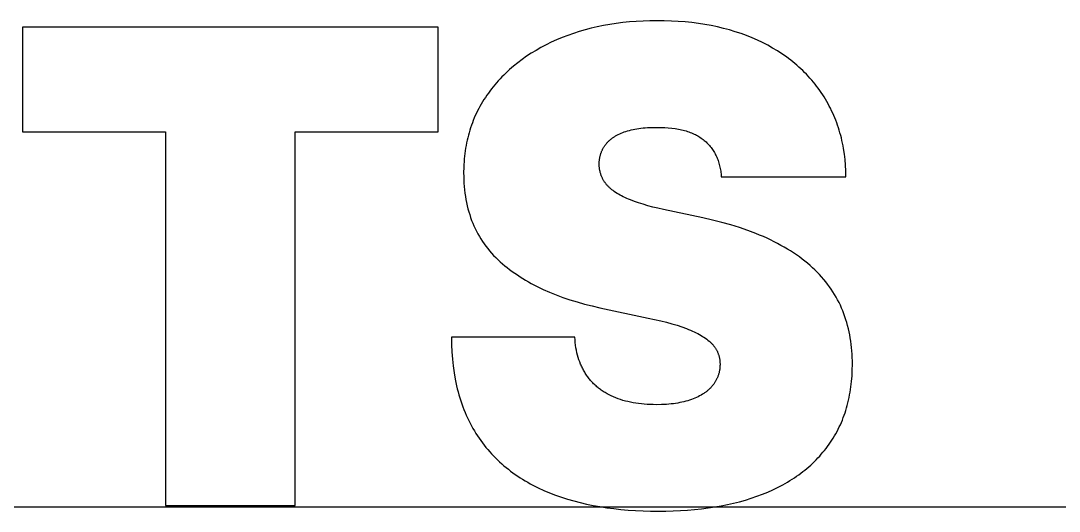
# Model space of a CAD drawing. Extents: x -541 to -365, y -48 to 48.
# Drawn here: x -500.57 to -452.85, y -48.21 to -25.65 of the extents above; entities that cross this region are included whole.
import ezdxf

# ---------------------------------------------------------------- set-up
doc = ezdxf.new("R2010")
doc.units = 0
doc.layers.add('DEFAULT', color=7, linetype='CONTINUOUS')

msp = doc.modelspace()

# ---------------------------------------------------------------- linework, layer by layer
at = {"layer": 'DEFAULT'}
for p, q in [((-472.907, -25.736), (-473.207, -25.774)), ((-472.602, -25.706), (-472.907, -25.736)), ((-472.292, -25.681), (-472.602, -25.706)), ((-471.977, -25.664), (-472.292, -25.681)), ((-471.658, -25.654), (-471.977, -25.664)), ((-471.333, -25.651), (-471.658, -25.654)), ((-471.002, -25.654), (-471.333, -25.651)), ((-470.677, -25.665), (-471.002, -25.654)), ((-470.357, -25.682), (-470.677, -25.665)), ((-470.043, -25.706), (-470.357, -25.682)), ((-469.734, -25.738), (-470.043, -25.706)), ((-469.432, -25.776), (-469.734, -25.738)), ((-481.395, -25.946), (-500.501, -25.946)), ((-500.501, -25.946), (-500.501, -30.759)), ((-481.395, -30.759), (-481.395, -25.946)), ((-475.176, -26.231), (-475.438, -26.323)), ((-474.909, -26.145), (-475.176, -26.231)), ((-474.637, -26.066), (-474.909, -26.145)), ((-474.361, -25.994), (-474.637, -26.066)), ((-474.08, -25.929), (-474.361, -25.994)), ((-473.794, -25.87), (-474.08, -25.929)), ((-473.503, -25.819), (-473.794, -25.87)), ((-473.207, -25.774), (-473.503, -25.819)), ((-469.135, -25.822), (-469.432, -25.776)), ((-468.844, -25.874), (-469.135, -25.822)), ((-468.558, -25.933), (-468.844, -25.874)), ((-468.278, -26), (-468.558, -25.933)), ((-468.004, -26.073), (-468.278, -26)), ((-467.736, -26.153), (-468.004, -26.073)), ((-467.473, -26.24), (-467.736, -26.153)), ((-467.216, -26.335), (-467.473, -26.24)), ((-476.194, -26.642), (-476.434, -26.76)), ((-475.947, -26.529), (-476.194, -26.642)), ((-475.695, -26.423), (-475.947, -26.529)), ((-475.438, -26.323), (-475.695, -26.423)), ((-466.965, -26.436), (-467.216, -26.335)), ((-466.719, -26.544), (-466.965, -26.436)), ((-466.48, -26.658), (-466.719, -26.544)), ((-466.248, -26.779), (-466.48, -26.658)), ((-477.113, -27.146), (-477.326, -27.286)), ((-476.894, -27.012), (-477.113, -27.146)), ((-476.667, -26.883), (-476.894, -27.012)), ((-476.434, -26.76), (-476.667, -26.883)), ((-466.022, -26.904), (-466.248, -26.779)), ((-465.804, -27.036), (-466.022, -26.904)), ((-465.592, -27.173), (-465.804, -27.036)), ((-465.388, -27.316), (-465.592, -27.173)), ((-477.732, -27.581), (-477.925, -27.737)), ((-477.533, -27.431), (-477.732, -27.581)), ((-477.326, -27.286), (-477.533, -27.431)), ((-465.288, -27.389), (-465.388, -27.316)), ((-465.19, -27.464), (-465.288, -27.389)), ((-465.094, -27.54), (-465.19, -27.464)), ((-464.999, -27.618), (-465.094, -27.54)), ((-464.906, -27.697), (-464.999, -27.618)), ((-478.377, -28.151), (-478.463, -28.237)), ((-478.29, -28.065), (-478.377, -28.151)), ((-478.201, -27.981), (-478.29, -28.065)), ((-478.111, -27.898), (-478.201, -27.981)), ((-477.925, -27.737), (-478.111, -27.898)), ((-464.815, -27.778), (-464.906, -27.697)), ((-464.726, -27.86), (-464.815, -27.778)), ((-464.638, -27.943), (-464.726, -27.86)), ((-464.552, -28.028), (-464.638, -27.943)), ((-464.468, -28.114), (-464.552, -28.028)), ((-464.386, -28.202), (-464.468, -28.114)), ((-478.787, -28.598), (-478.864, -28.691)), ((-478.709, -28.506), (-478.787, -28.598)), ((-478.628, -28.415), (-478.709, -28.506)), ((-478.546, -28.325), (-478.628, -28.415)), ((-478.463, -28.237), (-478.546, -28.325)), ((-464.305, -28.291), (-464.386, -28.202)), ((-464.226, -28.381), (-464.305, -28.291)), ((-464.149, -28.473), (-464.226, -28.381)), ((-464.073, -28.566), (-464.149, -28.473)), ((-464, -28.661), (-464.073, -28.566)), ((-479.155, -29.079), (-479.223, -29.179)), ((-479.085, -28.98), (-479.155, -29.079)), ((-479.013, -28.883), (-479.085, -28.98)), ((-478.939, -28.786), (-479.013, -28.883)), ((-478.864, -28.691), (-478.939, -28.786)), ((-463.928, -28.757), (-464, -28.661)), ((-463.857, -28.855), (-463.928, -28.757)), ((-463.789, -28.954), (-463.857, -28.855)), ((-463.722, -29.054), (-463.789, -28.954)), ((-463.657, -29.156), (-463.722, -29.054)), ((-479.471, -29.588), (-479.528, -29.693)), ((-479.412, -29.484), (-479.471, -29.588)), ((-479.351, -29.381), (-479.412, -29.484)), ((-479.288, -29.28), (-479.351, -29.381)), ((-479.223, -29.179), (-479.288, -29.28)), ((-463.594, -29.258), (-463.657, -29.156)), ((-463.533, -29.362), (-463.594, -29.258)), ((-463.474, -29.467), (-463.533, -29.362)), ((-463.417, -29.572), (-463.474, -29.467)), ((-463.363, -29.679), (-463.417, -29.572)), ((-479.685, -30.014), (-479.732, -30.123)), ((-479.635, -29.906), (-479.685, -30.014)), ((-479.582, -29.799), (-479.635, -29.906)), ((-479.528, -29.693), (-479.582, -29.799)), ((-463.31, -29.787), (-463.363, -29.679)), ((-463.259, -29.896), (-463.31, -29.787)), ((-463.21, -30.006), (-463.259, -29.896)), ((-463.164, -30.117), (-463.21, -30.006)), ((-479.862, -30.456), (-479.901, -30.57)), ((-479.821, -30.344), (-479.862, -30.456)), ((-479.778, -30.233), (-479.821, -30.344)), ((-479.732, -30.123), (-479.778, -30.233)), ((-463.119, -30.229), (-463.164, -30.117)), ((-463.076, -30.342), (-463.119, -30.229)), ((-463.036, -30.457), (-463.076, -30.342)), ((-462.997, -30.572), (-463.036, -30.457)), ((-500.501, -30.759), (-493.931, -30.759)), ((-493.931, -30.759), (-493.931, -47.946)), ((-487.965, -47.946), (-487.965, -30.759)), ((-487.965, -30.759), (-481.395, -30.759)), ((-480.004, -30.915), (-480.034, -31.032)), ((-479.972, -30.799), (-480.004, -30.915)), ((-479.938, -30.684), (-479.972, -30.799)), ((-479.901, -30.57), (-479.938, -30.684)), ((-473.352, -31.023), (-473.325, -31.005)), ((-473.325, -31.005), (-473.297, -30.987)), ((-473.297, -30.987), (-473.268, -30.969)), ((-473.268, -30.969), (-473.239, -30.951)), ((-473.239, -30.951), (-473.178, -30.917)), ((-473.178, -30.917), (-473.115, -30.884)), ((-473.115, -30.884), (-473.05, -30.853)), ((-473.05, -30.853), (-472.982, -30.823)), ((-472.982, -30.823), (-472.912, -30.794)), ((-472.912, -30.794), (-472.839, -30.767)), ((-472.839, -30.767), (-472.764, -30.741)), ((-472.764, -30.741), (-472.687, -30.717)), ((-472.687, -30.717), (-472.606, -30.694)), ((-472.606, -30.694), (-472.524, -30.673)), ((-472.524, -30.673), (-472.438, -30.654)), ((-472.438, -30.654), (-472.351, -30.636)), ((-472.351, -30.636), (-472.26, -30.62)), ((-472.26, -30.62), (-472.168, -30.606)), ((-472.168, -30.606), (-472.072, -30.594)), ((-472.072, -30.594), (-471.974, -30.583)), ((-471.974, -30.583), (-471.874, -30.574)), ((-471.874, -30.574), (-471.771, -30.566)), ((-471.771, -30.566), (-471.557, -30.556)), ((-471.557, -30.556), (-471.333, -30.553)), ((-471.333, -30.553), (-471.155, -30.555)), ((-471.155, -30.555), (-470.983, -30.562)), ((-470.983, -30.562), (-470.816, -30.574)), ((-470.816, -30.574), (-470.655, -30.59)), ((-470.655, -30.59), (-470.5, -30.611)), ((-470.5, -30.611), (-470.425, -30.623)), ((-470.425, -30.623), (-470.351, -30.637)), ((-470.351, -30.637), (-470.278, -30.651)), ((-470.278, -30.651), (-470.207, -30.667)), ((-470.207, -30.667), (-470.137, -30.684)), ((-470.137, -30.684), (-470.069, -30.702)), ((-470.069, -30.702), (-470.002, -30.721)), ((-470.002, -30.721), (-469.937, -30.742)), ((-469.937, -30.742), (-469.873, -30.763)), ((-469.873, -30.763), (-469.81, -30.786)), ((-469.81, -30.786), (-469.749, -30.81)), ((-469.749, -30.81), (-469.689, -30.835)), ((-469.689, -30.835), (-469.631, -30.862)), ((-469.631, -30.862), (-469.574, -30.889)), ((-469.574, -30.889), (-469.518, -30.918)), ((-469.518, -30.918), (-469.464, -30.947)), ((-469.464, -30.947), (-469.412, -30.978)), ((-469.412, -30.978), (-469.361, -31.01)), ((-469.361, -31.01), (-469.311, -31.044)), ((-462.961, -30.688), (-462.997, -30.572)), ((-462.926, -30.805), (-462.961, -30.688)), ((-462.894, -30.924), (-462.926, -30.805)), ((-462.864, -31.043), (-462.894, -30.924)), ((-480.111, -31.39), (-480.132, -31.511)), ((-480.088, -31.27), (-480.111, -31.39)), ((-480.062, -31.15), (-480.088, -31.27)), ((-480.034, -31.032), (-480.062, -31.15)), ((-473.806, -31.512), (-473.791, -31.487)), ((-473.791, -31.487), (-473.776, -31.462)), ((-473.776, -31.462), (-473.761, -31.438)), ((-473.761, -31.438), (-473.744, -31.413)), ((-473.744, -31.413), (-473.728, -31.389)), ((-473.728, -31.389), (-473.71, -31.365)), ((-473.71, -31.365), (-473.693, -31.341)), ((-473.693, -31.341), (-473.674, -31.317)), ((-473.674, -31.317), (-473.655, -31.294)), ((-473.655, -31.294), (-473.635, -31.271)), ((-473.635, -31.271), (-473.615, -31.249)), ((-473.615, -31.249), (-473.594, -31.227)), ((-473.594, -31.227), (-473.573, -31.205)), ((-473.573, -31.205), (-473.551, -31.183)), ((-473.551, -31.183), (-473.528, -31.162)), ((-473.528, -31.162), (-473.505, -31.141)), ((-473.505, -31.141), (-473.481, -31.121)), ((-473.481, -31.121), (-473.456, -31.101)), ((-473.456, -31.101), (-473.431, -31.081)), ((-473.431, -31.081), (-473.406, -31.061)), ((-473.406, -31.061), (-473.379, -31.042)), ((-473.379, -31.042), (-473.352, -31.023)), ((-469.311, -31.044), (-469.263, -31.078)), ((-469.263, -31.078), (-469.216, -31.114)), ((-469.216, -31.114), (-469.17, -31.151)), ((-469.17, -31.151), (-469.126, -31.188)), ((-469.126, -31.188), (-469.083, -31.227)), ((-469.083, -31.227), (-469.042, -31.267)), ((-469.042, -31.267), (-469.001, -31.308)), ((-469.001, -31.308), (-468.962, -31.349)), ((-468.962, -31.349), (-468.924, -31.392)), ((-468.924, -31.392), (-468.888, -31.435)), ((-468.888, -31.435), (-468.852, -31.48)), ((-468.852, -31.48), (-468.818, -31.525)), ((-462.835, -31.164), (-462.864, -31.043)), ((-462.809, -31.285), (-462.835, -31.164)), ((-462.785, -31.408), (-462.809, -31.285)), ((-462.762, -31.532), (-462.785, -31.408)), ((-480.182, -31.881), (-480.194, -32.007)), ((-480.167, -31.757), (-480.182, -31.881)), ((-480.151, -31.634), (-480.167, -31.757)), ((-480.132, -31.511), (-480.151, -31.634)), ((-473.973, -31.999), (-473.969, -31.97)), ((-473.969, -31.97), (-473.964, -31.941)), ((-473.964, -31.941), (-473.958, -31.913)), ((-473.958, -31.913), (-473.952, -31.885)), ((-473.952, -31.885), (-473.945, -31.857)), ((-473.945, -31.857), (-473.937, -31.829)), ((-473.937, -31.829), (-473.929, -31.802)), ((-473.929, -31.802), (-473.921, -31.774)), ((-473.921, -31.774), (-473.912, -31.747)), ((-473.912, -31.747), (-473.902, -31.72)), ((-473.902, -31.72), (-473.892, -31.694)), ((-473.892, -31.694), (-473.881, -31.667)), ((-473.881, -31.667), (-473.87, -31.641)), ((-473.87, -31.641), (-473.858, -31.615)), ((-473.858, -31.615), (-473.846, -31.589)), ((-473.846, -31.589), (-473.833, -31.563)), ((-473.833, -31.563), (-473.82, -31.538)), ((-473.82, -31.538), (-473.806, -31.512)), ((-468.818, -31.525), (-468.785, -31.571)), ((-468.785, -31.571), (-468.754, -31.618)), ((-468.754, -31.618), (-468.723, -31.667)), ((-468.723, -31.667), (-468.694, -31.716)), ((-468.694, -31.716), (-468.667, -31.766)), ((-468.667, -31.766), (-468.64, -31.817)), ((-468.64, -31.817), (-468.615, -31.869)), ((-468.615, -31.869), (-468.591, -31.921)), ((-468.591, -31.921), (-468.568, -31.975)), ((-468.568, -31.975), (-468.546, -32.03)), ((-462.724, -31.782), (-462.762, -31.532)), ((-462.694, -32.037), (-462.724, -31.782)), ((-480.217, -32.389), (-480.222, -32.649)), ((-480.212, -32.261), (-480.217, -32.389)), ((-480.204, -32.133), (-480.212, -32.261)), ((-480.194, -32.007), (-480.204, -32.133)), ((-473.991, -32.205), (-473.99, -32.175)), ((-473.991, -32.236), (-473.991, -32.205)), ((-473.991, -32.268), (-473.991, -32.236)), ((-473.99, -32.3), (-473.991, -32.268)), ((-473.99, -32.175), (-473.989, -32.145)), ((-473.988, -32.332), (-473.99, -32.3)), ((-473.989, -32.145), (-473.987, -32.116)), ((-473.986, -32.363), (-473.988, -32.332)), ((-473.987, -32.116), (-473.984, -32.086)), ((-473.984, -32.394), (-473.986, -32.363)), ((-473.984, -32.086), (-473.981, -32.057)), ((-473.98, -32.425), (-473.984, -32.394)), ((-473.981, -32.057), (-473.978, -32.028)), ((-473.977, -32.456), (-473.98, -32.425)), ((-473.978, -32.028), (-473.973, -31.999)), ((-468.546, -32.03), (-468.526, -32.086)), ((-468.526, -32.086), (-468.507, -32.142)), ((-468.507, -32.142), (-468.489, -32.2)), ((-468.489, -32.2), (-468.473, -32.258)), ((-468.473, -32.258), (-468.457, -32.318)), ((-468.457, -32.318), (-468.443, -32.378)), ((-468.443, -32.378), (-468.431, -32.439)), ((-468.431, -32.439), (-468.419, -32.501)), ((-462.671, -32.296), (-462.694, -32.037)), ((-462.657, -32.559), (-462.671, -32.296)), ((-480.222, -32.649), (-480.22, -32.81)), ((-480.22, -32.81), (-480.215, -32.968)), ((-473.972, -32.486), (-473.977, -32.456)), ((-473.967, -32.517), (-473.972, -32.486)), ((-473.961, -32.547), (-473.967, -32.517)), ((-473.955, -32.576), (-473.961, -32.547)), ((-473.948, -32.606), (-473.955, -32.576)), ((-473.941, -32.635), (-473.948, -32.606)), ((-473.933, -32.664), (-473.941, -32.635)), ((-473.924, -32.693), (-473.933, -32.664)), ((-473.915, -32.721), (-473.924, -32.693)), ((-473.906, -32.75), (-473.915, -32.721)), ((-473.895, -32.778), (-473.906, -32.75)), ((-473.884, -32.805), (-473.895, -32.778)), ((-473.873, -32.833), (-473.884, -32.805)), ((-473.861, -32.86), (-473.873, -32.833)), ((-473.848, -32.887), (-473.861, -32.86)), ((-473.835, -32.914), (-473.848, -32.887)), ((-473.821, -32.94), (-473.835, -32.914)), ((-468.419, -32.501), (-468.409, -32.564)), ((-468.409, -32.564), (-468.4, -32.629)), ((-468.4, -32.629), (-468.392, -32.694)), ((-468.392, -32.694), (-468.386, -32.76)), ((-468.386, -32.76), (-468.38, -32.826)), ((-468.38, -32.826), (-462.651, -32.826)), ((-462.651, -32.826), (-462.657, -32.559)), ((-480.215, -32.968), (-480.207, -33.124)), ((-480.207, -33.124), (-480.196, -33.278)), ((-480.196, -33.278), (-480.181, -33.43)), ((-473.806, -32.967), (-473.821, -32.94)), ((-473.791, -32.993), (-473.806, -32.967)), ((-473.776, -33.019), (-473.791, -32.993)), ((-473.759, -33.044), (-473.776, -33.019)), ((-473.742, -33.069), (-473.759, -33.044)), ((-473.725, -33.094), (-473.742, -33.069)), ((-473.707, -33.119), (-473.725, -33.094)), ((-473.688, -33.144), (-473.707, -33.119)), ((-473.669, -33.168), (-473.688, -33.144)), ((-473.649, -33.192), (-473.669, -33.168)), ((-473.628, -33.216), (-473.649, -33.192)), ((-473.607, -33.24), (-473.628, -33.216)), ((-473.585, -33.264), (-473.607, -33.24)), ((-473.562, -33.287), (-473.585, -33.264)), ((-473.539, -33.31), (-473.562, -33.287)), ((-473.515, -33.333), (-473.539, -33.31)), ((-473.49, -33.356), (-473.515, -33.333)), ((-473.465, -33.378), (-473.49, -33.356)), ((-473.411, -33.423), (-473.465, -33.378)), ((-480.181, -33.43), (-480.163, -33.58)), ((-480.163, -33.58), (-480.142, -33.728)), ((-480.142, -33.728), (-480.117, -33.873)), ((-480.117, -33.873), (-480.089, -34.017)), ((-473.356, -33.466), (-473.411, -33.423)), ((-473.297, -33.509), (-473.356, -33.466)), ((-473.236, -33.551), (-473.297, -33.509)), ((-473.172, -33.593), (-473.236, -33.551)), ((-473.105, -33.633), (-473.172, -33.593)), ((-473.035, -33.673), (-473.105, -33.633)), ((-472.963, -33.711), (-473.035, -33.673)), ((-472.887, -33.749), (-472.963, -33.711)), ((-472.809, -33.787), (-472.887, -33.749)), ((-472.729, -33.823), (-472.809, -33.787)), ((-472.645, -33.859), (-472.729, -33.823)), ((-472.558, -33.894), (-472.645, -33.859)), ((-480.089, -34.017), (-480.058, -34.158)), ((-480.058, -34.158), (-480.024, -34.297)), ((-480.024, -34.297), (-479.986, -34.435)), ((-472.377, -33.963), (-472.558, -33.894)), ((-472.183, -34.03), (-472.377, -33.963)), ((-471.977, -34.094), (-472.183, -34.03)), ((-471.76, -34.157), (-471.977, -34.094)), ((-471.531, -34.218), (-471.76, -34.157)), ((-471.29, -34.276), (-471.531, -34.218)), ((-471.038, -34.332), (-471.29, -34.276)), ((-469.237, -34.716), (-471.038, -34.332)), ((-479.986, -34.435), (-479.945, -34.57)), ((-479.945, -34.57), (-479.901, -34.702)), ((-479.901, -34.702), (-479.854, -34.833)), ((-479.854, -34.833), (-479.803, -34.962)), ((-468.791, -34.816), (-469.237, -34.716)), ((-468.36, -34.924), (-468.791, -34.816)), ((-479.803, -34.962), (-479.749, -35.088)), ((-479.749, -35.088), (-479.692, -35.213)), ((-479.692, -35.213), (-479.631, -35.335)), ((-467.946, -35.04), (-468.36, -34.924)), ((-467.548, -35.163), (-467.946, -35.04)), ((-467.165, -35.294), (-467.548, -35.163)), ((-466.799, -35.433), (-467.165, -35.294)), ((-479.631, -35.335), (-479.567, -35.455)), ((-479.567, -35.455), (-479.5, -35.573)), ((-479.5, -35.573), (-479.43, -35.689)), ((-479.43, -35.689), (-479.356, -35.803)), ((-466.622, -35.506), (-466.799, -35.433)), ((-466.448, -35.58), (-466.622, -35.506)), ((-466.279, -35.657), (-466.448, -35.58)), ((-466.114, -35.735), (-466.279, -35.657)), ((-465.952, -35.815), (-466.114, -35.735)), ((-479.356, -35.803), (-479.279, -35.915)), ((-479.279, -35.915), (-479.199, -36.024)), ((-479.199, -36.024), (-479.116, -36.132)), ((-479.116, -36.132), (-479.029, -36.237)), ((-479.029, -36.237), (-478.939, -36.34)), ((-465.795, -35.897), (-465.952, -35.815)), ((-465.64, -35.981), (-465.795, -35.897)), ((-465.49, -36.066), (-465.64, -35.981)), ((-465.343, -36.153), (-465.49, -36.066)), ((-465.2, -36.241), (-465.343, -36.153)), ((-465.061, -36.332), (-465.2, -36.241)), ((-478.939, -36.34), (-478.846, -36.441)), ((-478.846, -36.441), (-478.749, -36.54)), ((-478.749, -36.54), (-478.649, -36.637)), ((-478.649, -36.637), (-478.546, -36.732)), ((-478.546, -36.732), (-478.44, -36.825)), ((-464.925, -36.424), (-465.061, -36.332)), ((-464.793, -36.517), (-464.925, -36.424)), ((-464.665, -36.612), (-464.793, -36.517)), ((-464.54, -36.709), (-464.665, -36.612)), ((-464.42, -36.808), (-464.54, -36.709)), ((-478.44, -36.825), (-478.332, -36.916)), ((-478.332, -36.916), (-478.221, -37.005)), ((-478.221, -37.005), (-478.108, -37.093)), ((-478.108, -37.093), (-477.992, -37.179)), ((-477.992, -37.179), (-477.874, -37.263)), ((-464.302, -36.908), (-464.42, -36.808)), ((-464.189, -37.01), (-464.302, -36.908)), ((-464.079, -37.114), (-464.189, -37.01)), ((-463.973, -37.219), (-464.079, -37.114)), ((-463.87, -37.326), (-463.973, -37.219)), ((-477.874, -37.263), (-477.754, -37.345)), ((-477.754, -37.345), (-477.631, -37.426)), ((-477.631, -37.426), (-477.506, -37.505)), ((-477.506, -37.505), (-477.378, -37.583)), ((-477.378, -37.583), (-477.248, -37.658)), ((-477.248, -37.658), (-477.116, -37.732)), ((-463.771, -37.435), (-463.87, -37.326)), ((-463.676, -37.545), (-463.771, -37.435)), ((-463.583, -37.657), (-463.676, -37.545)), ((-463.495, -37.771), (-463.583, -37.657)), ((-477.116, -37.732), (-476.844, -37.875)), ((-476.844, -37.875), (-476.562, -38.011)), ((-476.562, -38.011), (-476.271, -38.14)), ((-476.271, -38.14), (-475.97, -38.262)), ((-463.41, -37.886), (-463.495, -37.771)), ((-463.328, -38.003), (-463.41, -37.886)), ((-463.249, -38.122), (-463.328, -38.003)), ((-463.175, -38.242), (-463.249, -38.122)), ((-475.97, -38.262), (-475.659, -38.377)), ((-475.659, -38.377), (-475.339, -38.486)), ((-475.339, -38.486), (-475.009, -38.587)), ((-475.009, -38.587), (-474.669, -38.682)), ((-463.103, -38.364), (-463.175, -38.242)), ((-463.035, -38.488), (-463.103, -38.364)), ((-462.971, -38.613), (-463.035, -38.488)), ((-462.91, -38.74), (-462.971, -38.613)), ((-474.669, -38.682), (-474.32, -38.77)), ((-474.32, -38.77), (-473.961, -38.851)), ((-473.961, -38.851), (-471.747, -39.323)), ((-462.852, -38.869), (-462.91, -38.74)), ((-462.798, -38.999), (-462.852, -38.869)), ((-462.747, -39.131), (-462.798, -38.999)), ((-462.7, -39.265), (-462.747, -39.131)), ((-471.747, -39.323), (-471.448, -39.387)), ((-471.448, -39.387), (-471.165, -39.452)), ((-471.165, -39.452), (-470.898, -39.52)), ((-470.898, -39.52), (-470.647, -39.589)), ((-470.647, -39.589), (-470.411, -39.66)), ((-462.656, -39.4), (-462.7, -39.265)), ((-462.614, -39.537), (-462.656, -39.4)), ((-462.576, -39.675), (-462.614, -39.537)), ((-470.411, -39.66), (-470.191, -39.733)), ((-470.191, -39.733), (-469.986, -39.808)), ((-469.986, -39.808), (-469.89, -39.846)), ((-469.89, -39.846), (-469.798, -39.884)), ((-469.798, -39.884), (-469.709, -39.923)), ((-469.709, -39.923), (-469.623, -39.963)), ((-469.623, -39.963), (-469.541, -40.003)), ((-469.541, -40.003), (-469.461, -40.043)), ((-469.461, -40.043), (-469.385, -40.084)), ((-469.385, -40.084), (-469.312, -40.126)), ((-462.541, -39.814), (-462.576, -39.675)), ((-462.509, -39.955), (-462.541, -39.814)), ((-462.48, -40.098), (-462.509, -39.955)), ((-475.113, -40.209), (-480.783, -40.209)), ((-480.783, -40.209), (-480.777, -40.55)), ((-480.777, -40.55), (-480.761, -40.884)), ((-475.104, -40.333), (-475.113, -40.209)), ((-475.092, -40.455), (-475.104, -40.333)), ((-475.077, -40.575), (-475.092, -40.455)), ((-469.312, -40.126), (-469.242, -40.168)), ((-469.242, -40.168), (-469.176, -40.211)), ((-469.176, -40.211), (-469.112, -40.254)), ((-469.112, -40.254), (-469.052, -40.298)), ((-469.052, -40.298), (-468.995, -40.342)), ((-468.995, -40.342), (-468.941, -40.387)), ((-468.941, -40.387), (-468.915, -40.409)), ((-468.915, -40.409), (-468.89, -40.432)), ((-468.89, -40.432), (-468.866, -40.455)), ((-468.866, -40.455), (-468.842, -40.478)), ((-468.842, -40.478), (-468.82, -40.501)), ((-468.82, -40.501), (-468.798, -40.524)), ((-468.798, -40.524), (-468.777, -40.547)), ((-468.777, -40.547), (-468.757, -40.571)), ((-462.454, -40.242), (-462.48, -40.098)), ((-462.431, -40.388), (-462.454, -40.242)), ((-462.411, -40.535), (-462.431, -40.388)), ((-462.394, -40.684), (-462.411, -40.535)), ((-480.761, -40.884), (-480.736, -41.21)), ((-475.059, -40.692), (-475.077, -40.575)), ((-475.038, -40.806), (-475.059, -40.692)), ((-475.014, -40.918), (-475.038, -40.806)), ((-474.987, -41.028), (-475.014, -40.918)), ((-474.956, -41.136), (-474.987, -41.028)), ((-468.757, -40.571), (-468.737, -40.594)), ((-468.737, -40.594), (-468.718, -40.618)), ((-468.718, -40.618), (-468.7, -40.642)), ((-468.7, -40.642), (-468.682, -40.667)), ((-468.682, -40.667), (-468.665, -40.691)), ((-468.665, -40.691), (-468.649, -40.716)), ((-468.649, -40.716), (-468.633, -40.741)), ((-468.633, -40.741), (-468.618, -40.767)), ((-468.618, -40.767), (-468.603, -40.792)), ((-468.603, -40.792), (-468.589, -40.818)), ((-468.589, -40.818), (-468.576, -40.844)), ((-468.576, -40.844), (-468.563, -40.871)), ((-468.563, -40.871), (-468.551, -40.897)), ((-468.551, -40.897), (-468.54, -40.924)), ((-468.54, -40.924), (-468.529, -40.951)), ((-468.529, -40.951), (-468.519, -40.979)), ((-468.519, -40.979), (-468.509, -41.006)), ((-468.509, -41.006), (-468.5, -41.034)), ((-468.5, -41.034), (-468.492, -41.062)), ((-462.381, -40.834), (-462.394, -40.684)), ((-462.37, -40.985), (-462.381, -40.834)), ((-462.362, -41.139), (-462.37, -40.985)), ((-480.736, -41.21), (-480.703, -41.528)), ((-474.923, -41.24), (-474.956, -41.136)), ((-474.886, -41.343), (-474.923, -41.24)), ((-474.847, -41.443), (-474.886, -41.343)), ((-474.826, -41.492), (-474.847, -41.443)), ((-474.804, -41.541), (-474.826, -41.492)), ((-468.492, -41.062), (-468.484, -41.09)), ((-468.484, -41.09), (-468.477, -41.119)), ((-468.477, -41.119), (-468.47, -41.148)), ((-468.47, -41.148), (-468.464, -41.177)), ((-468.464, -41.177), (-468.459, -41.206)), ((-468.459, -41.206), (-468.455, -41.236)), ((-468.455, -41.236), (-468.45, -41.265)), ((-468.45, -41.265), (-468.447, -41.295)), ((-468.447, -41.295), (-468.444, -41.326)), ((-468.444, -41.326), (-468.442, -41.356)), ((-468.442, -41.356), (-468.441, -41.387)), ((-468.441, -41.517), (-468.442, -41.551)), ((-468.441, -41.387), (-468.44, -41.418)), ((-468.44, -41.483), (-468.441, -41.517)), ((-468.44, -41.418), (-468.439, -41.449)), ((-468.439, -41.449), (-468.44, -41.483)), ((-462.358, -41.293), (-462.362, -41.139)), ((-462.36, -41.718), (-462.356, -41.449)), ((-462.356, -41.449), (-462.358, -41.293)), ((-480.703, -41.528), (-480.66, -41.838)), ((-480.66, -41.838), (-480.608, -42.141)), ((-474.782, -41.589), (-474.804, -41.541)), ((-474.759, -41.636), (-474.782, -41.589)), ((-474.735, -41.683), (-474.759, -41.636)), ((-474.71, -41.729), (-474.735, -41.683)), ((-474.685, -41.774), (-474.71, -41.729)), ((-474.659, -41.819), (-474.685, -41.774)), ((-474.632, -41.863), (-474.659, -41.819)), ((-474.604, -41.907), (-474.632, -41.863)), ((-474.575, -41.95), (-474.604, -41.907)), ((-474.546, -41.992), (-474.575, -41.95)), ((-474.516, -42.034), (-474.546, -41.992)), ((-468.533, -41.994), (-468.544, -42.024)), ((-468.522, -41.964), (-468.533, -41.994)), ((-468.512, -41.934), (-468.522, -41.964)), ((-468.503, -41.903), (-468.512, -41.934)), ((-468.494, -41.872), (-468.503, -41.903)), ((-468.486, -41.841), (-468.494, -41.872)), ((-468.479, -41.81), (-468.486, -41.841)), ((-468.472, -41.778), (-468.479, -41.81)), ((-468.466, -41.747), (-468.472, -41.778)), ((-468.46, -41.715), (-468.466, -41.747)), ((-468.455, -41.682), (-468.46, -41.715)), ((-468.451, -41.65), (-468.455, -41.682)), ((-468.447, -41.617), (-468.451, -41.65)), ((-468.445, -41.584), (-468.447, -41.617)), ((-468.442, -41.551), (-468.445, -41.584)), ((-462.394, -42.24), (-462.373, -41.982)), ((-462.373, -41.982), (-462.36, -41.718)), ((-480.608, -42.141), (-480.547, -42.436)), ((-480.547, -42.436), (-480.513, -42.58)), ((-474.485, -42.075), (-474.516, -42.034)), ((-474.454, -42.116), (-474.485, -42.075)), ((-474.422, -42.155), (-474.454, -42.116)), ((-474.389, -42.194), (-474.422, -42.155)), ((-474.356, -42.233), (-474.389, -42.194)), ((-474.321, -42.27), (-474.356, -42.233)), ((-474.286, -42.308), (-474.321, -42.27)), ((-474.251, -42.344), (-474.286, -42.308)), ((-474.214, -42.38), (-474.251, -42.344)), ((-474.177, -42.415), (-474.214, -42.38)), ((-474.139, -42.449), (-474.177, -42.415)), ((-474.1, -42.483), (-474.139, -42.449)), ((-468.814, -42.468), (-468.837, -42.494)), ((-468.793, -42.443), (-468.814, -42.468)), ((-468.772, -42.416), (-468.793, -42.443)), ((-468.751, -42.39), (-468.772, -42.416)), ((-468.731, -42.363), (-468.751, -42.39)), ((-468.712, -42.336), (-468.731, -42.363)), ((-468.694, -42.309), (-468.712, -42.336)), ((-468.676, -42.282), (-468.694, -42.309)), ((-468.659, -42.254), (-468.676, -42.282)), ((-468.642, -42.226), (-468.659, -42.254)), ((-468.626, -42.198), (-468.642, -42.226)), ((-468.611, -42.17), (-468.626, -42.198)), ((-468.596, -42.141), (-468.611, -42.17)), ((-468.582, -42.112), (-468.596, -42.141)), ((-468.569, -42.083), (-468.582, -42.112)), ((-468.556, -42.054), (-468.569, -42.083)), ((-468.544, -42.024), (-468.556, -42.054)), ((-462.423, -42.493), (-462.394, -42.24)), ((-480.513, -42.58), (-480.477, -42.723)), ((-480.477, -42.723), (-480.438, -42.863)), ((-480.438, -42.863), (-480.397, -43.002)), ((-474.061, -42.516), (-474.1, -42.483)), ((-474.021, -42.548), (-474.061, -42.516)), ((-473.98, -42.58), (-474.021, -42.548)), ((-473.939, -42.611), (-473.98, -42.58)), ((-473.897, -42.642), (-473.939, -42.611)), ((-473.854, -42.672), (-473.897, -42.642)), ((-473.81, -42.701), (-473.854, -42.672)), ((-473.766, -42.729), (-473.81, -42.701)), ((-473.721, -42.757), (-473.766, -42.729)), ((-473.675, -42.784), (-473.721, -42.757)), ((-473.628, -42.81), (-473.675, -42.784)), ((-473.533, -42.861), (-473.628, -42.81)), ((-473.435, -42.91), (-473.533, -42.861)), ((-473.334, -42.955), (-473.435, -42.91)), ((-469.448, -42.944), (-469.521, -42.978)), ((-469.378, -42.908), (-469.448, -42.944)), ((-469.311, -42.87), (-469.378, -42.908)), ((-469.246, -42.831), (-469.311, -42.87)), ((-469.183, -42.791), (-469.246, -42.831)), ((-469.153, -42.77), (-469.183, -42.791)), ((-469.123, -42.749), (-469.153, -42.77)), ((-469.094, -42.728), (-469.123, -42.749)), ((-469.065, -42.706), (-469.094, -42.728)), ((-469.037, -42.684), (-469.065, -42.706)), ((-469.01, -42.661), (-469.037, -42.684)), ((-468.984, -42.638), (-469.01, -42.661)), ((-468.957, -42.615), (-468.984, -42.638)), ((-468.932, -42.592), (-468.957, -42.615)), ((-468.907, -42.568), (-468.932, -42.592)), ((-468.883, -42.543), (-468.907, -42.568)), ((-468.86, -42.519), (-468.883, -42.543)), ((-468.837, -42.494), (-468.86, -42.519)), ((-462.507, -42.985), (-462.483, -42.864)), ((-462.483, -42.864), (-462.461, -42.742)), ((-462.461, -42.742), (-462.441, -42.618)), ((-462.441, -42.618), (-462.423, -42.493)), ((-480.397, -43.002), (-480.354, -43.139)), ((-480.354, -43.139), (-480.309, -43.274)), ((-480.309, -43.274), (-480.261, -43.407)), ((-480.261, -43.407), (-480.211, -43.538)), ((-473.23, -42.998), (-473.334, -42.955)), ((-473.124, -43.038), (-473.23, -42.998)), ((-473.015, -43.076), (-473.124, -43.038)), ((-472.903, -43.11), (-473.015, -43.076)), ((-472.789, -43.142), (-472.903, -43.11)), ((-472.673, -43.171), (-472.789, -43.142)), ((-472.553, -43.198), (-472.673, -43.171)), ((-472.431, -43.221), (-472.553, -43.198)), ((-472.307, -43.242), (-472.431, -43.221)), ((-472.18, -43.26), (-472.307, -43.242)), ((-472.05, -43.275), (-472.18, -43.26)), ((-471.918, -43.288), (-472.05, -43.275)), ((-471.783, -43.297), (-471.918, -43.288)), ((-471.646, -43.304), (-471.783, -43.297)), ((-471.505, -43.308), (-471.646, -43.304)), ((-471.363, -43.31), (-471.505, -43.308)), ((-471.128, -43.306), (-471.363, -43.31)), ((-470.902, -43.295), (-471.128, -43.306)), ((-470.793, -43.287), (-470.902, -43.295)), ((-470.687, -43.276), (-470.793, -43.287)), ((-470.582, -43.264), (-470.687, -43.276)), ((-470.481, -43.251), (-470.582, -43.264)), ((-470.381, -43.235), (-470.481, -43.251)), ((-470.284, -43.217), (-470.381, -43.235)), ((-470.19, -43.198), (-470.284, -43.217)), ((-470.098, -43.177), (-470.19, -43.198)), ((-470.008, -43.154), (-470.098, -43.177)), ((-469.921, -43.129), (-470.008, -43.154)), ((-469.836, -43.102), (-469.921, -43.129)), ((-469.753, -43.073), (-469.836, -43.102)), ((-469.673, -43.043), (-469.753, -43.073)), ((-469.596, -43.011), (-469.673, -43.043)), ((-469.521, -42.978), (-469.596, -43.011)), ((-462.624, -43.455), (-462.591, -43.34)), ((-462.591, -43.34), (-462.561, -43.223)), ((-462.561, -43.223), (-462.533, -43.104)), ((-462.533, -43.104), (-462.507, -42.985)), ((-480.211, -43.538), (-480.159, -43.667)), ((-480.159, -43.667), (-480.105, -43.794)), ((-480.105, -43.794), (-480.048, -43.919)), ((-462.817, -44.015), (-462.774, -43.906)), ((-462.774, -43.906), (-462.733, -43.795)), ((-462.733, -43.795), (-462.695, -43.683)), ((-462.695, -43.683), (-462.658, -43.57)), ((-462.658, -43.57), (-462.624, -43.455)), ((-480.048, -43.919), (-479.989, -44.043)), ((-479.989, -44.043), (-479.928, -44.164)), ((-479.928, -44.164), (-479.864, -44.283)), ((-479.864, -44.283), (-479.798, -44.401)), ((-463.009, -44.44), (-462.958, -44.335)), ((-462.958, -44.335), (-462.909, -44.23)), ((-462.909, -44.23), (-462.862, -44.123)), ((-462.862, -44.123), (-462.817, -44.015)), ((-479.798, -44.401), (-479.73, -44.517)), ((-479.73, -44.517), (-479.66, -44.63)), ((-479.66, -44.63), (-479.587, -44.742)), ((-479.587, -44.742), (-479.512, -44.852)), ((-479.512, -44.852), (-479.436, -44.96)), ((-463.297, -44.941), (-463.235, -44.844)), ((-463.235, -44.844), (-463.176, -44.745)), ((-463.176, -44.745), (-463.118, -44.644)), ((-463.118, -44.644), (-463.063, -44.543)), ((-463.063, -44.543), (-463.009, -44.44)), ((-479.436, -44.96), (-479.357, -45.066)), ((-479.357, -45.066), (-479.277, -45.17)), ((-479.277, -45.17), (-479.195, -45.273)), ((-479.195, -45.273), (-479.111, -45.374)), ((-463.635, -45.411), (-463.564, -45.319)), ((-463.564, -45.319), (-463.494, -45.227)), ((-463.494, -45.227), (-463.427, -45.133)), ((-463.427, -45.133), (-463.361, -45.038)), ((-463.361, -45.038), (-463.297, -44.941)), ((-479.111, -45.374), (-479.025, -45.473)), ((-479.025, -45.473), (-478.937, -45.57)), ((-478.937, -45.57), (-478.847, -45.666)), ((-478.847, -45.666), (-478.756, -45.759)), ((-478.756, -45.759), (-478.662, -45.851)), ((-464.019, -45.844), (-463.939, -45.76)), ((-463.939, -45.76), (-463.86, -45.675)), ((-463.86, -45.675), (-463.784, -45.588)), ((-463.784, -45.588), (-463.709, -45.5)), ((-463.709, -45.5), (-463.635, -45.411)), ((-478.662, -45.851), (-478.567, -45.941)), ((-478.567, -45.941), (-478.47, -46.029)), ((-478.47, -46.029), (-478.371, -46.116)), ((-478.371, -46.116), (-478.27, -46.2)), ((-478.27, -46.2), (-478.168, -46.283)), ((-478.168, -46.283), (-478.063, -46.364)), ((-464.54, -46.318), (-464.449, -46.242)), ((-464.449, -46.242), (-464.359, -46.165)), ((-464.359, -46.165), (-464.272, -46.087)), ((-464.272, -46.087), (-464.186, -46.008)), ((-464.186, -46.008), (-464.102, -45.927)), ((-464.102, -45.927), (-464.019, -45.844)), ((-478.063, -46.364), (-477.957, -46.443)), ((-477.957, -46.443), (-477.849, -46.521)), ((-477.849, -46.521), (-477.738, -46.596)), ((-477.738, -46.596), (-477.627, -46.67)), ((-477.627, -46.67), (-477.513, -46.742)), ((-477.513, -46.742), (-477.397, -46.812)), ((-465.229, -46.805), (-465.125, -46.739)), ((-465.125, -46.739), (-465.023, -46.673)), ((-465.023, -46.673), (-464.923, -46.605)), ((-464.923, -46.605), (-464.824, -46.535)), ((-464.824, -46.535), (-464.728, -46.464)), ((-464.728, -46.464), (-464.633, -46.391)), ((-464.633, -46.391), (-464.54, -46.318)), ((-477.397, -46.812), (-477.279, -46.881)), ((-477.279, -46.881), (-477.16, -46.947)), ((-477.16, -46.947), (-477.039, -47.012)), ((-477.039, -47.012), (-476.916, -47.075)), ((-476.916, -47.075), (-476.791, -47.136)), ((-476.791, -47.136), (-476.535, -47.253)), ((-466.245, -47.328), (-466.006, -47.222)), ((-466.006, -47.222), (-465.775, -47.11)), ((-465.775, -47.11), (-465.551, -46.992)), ((-465.551, -46.992), (-465.335, -46.869)), ((-465.335, -46.869), (-465.229, -46.805)), ((-476.535, -47.253), (-476.272, -47.363)), ((-476.272, -47.363), (-476.003, -47.465)), ((-476.003, -47.465), (-475.727, -47.562)), ((-475.727, -47.562), (-475.446, -47.651)), ((-475.446, -47.651), (-475.16, -47.734)), ((-467.537, -47.771), (-467.266, -47.695)), ((-467.266, -47.695), (-467.001, -47.613)), ((-467.001, -47.613), (-466.743, -47.524)), ((-466.743, -47.524), (-466.49, -47.429)), ((-466.49, -47.429), (-466.245, -47.328)), ((-540.829, -48.006, 8), (-364.817, -48.006, 8)), ((-493.931, -47.946), (-487.965, -47.946)), ((-475.16, -47.734), (-474.867, -47.81)), ((-474.867, -47.81), (-474.569, -47.88)), ((-474.569, -47.88), (-474.265, -47.943)), ((-474.265, -47.943), (-473.956, -47.999)), ((-473.956, -47.999), (-473.641, -48.049)), ((-473.641, -48.049), (-473.32, -48.092)), ((-473.32, -48.092), (-472.993, -48.129)), ((-472.993, -48.129), (-472.661, -48.159)), ((-472.661, -48.159), (-472.323, -48.182)), ((-472.323, -48.182), (-471.979, -48.198)), ((-471.979, -48.198), (-471.629, -48.208)), ((-470.929, -48.209), (-470.589, -48.199)), ((-470.589, -48.199), (-470.256, -48.184)), ((-470.256, -48.184), (-469.929, -48.163)), ((-469.929, -48.163), (-469.608, -48.135)), ((-469.608, -48.135), (-469.293, -48.102)), ((-469.293, -48.102), (-468.985, -48.062)), ((-468.985, -48.062), (-468.683, -48.016)), ((-468.683, -48.016), (-468.387, -47.964)), ((-468.387, -47.964), (-468.097, -47.906)), ((-468.097, -47.906), (-467.814, -47.842)), ((-467.814, -47.842), (-467.537, -47.771)), ((-471.629, -48.208), (-471.274, -48.212)), ((-471.274, -48.212), (-470.929, -48.209))]:
    msp.add_line(p, q, dxfattribs=at)

doc.saveas('drawing.dxf')
